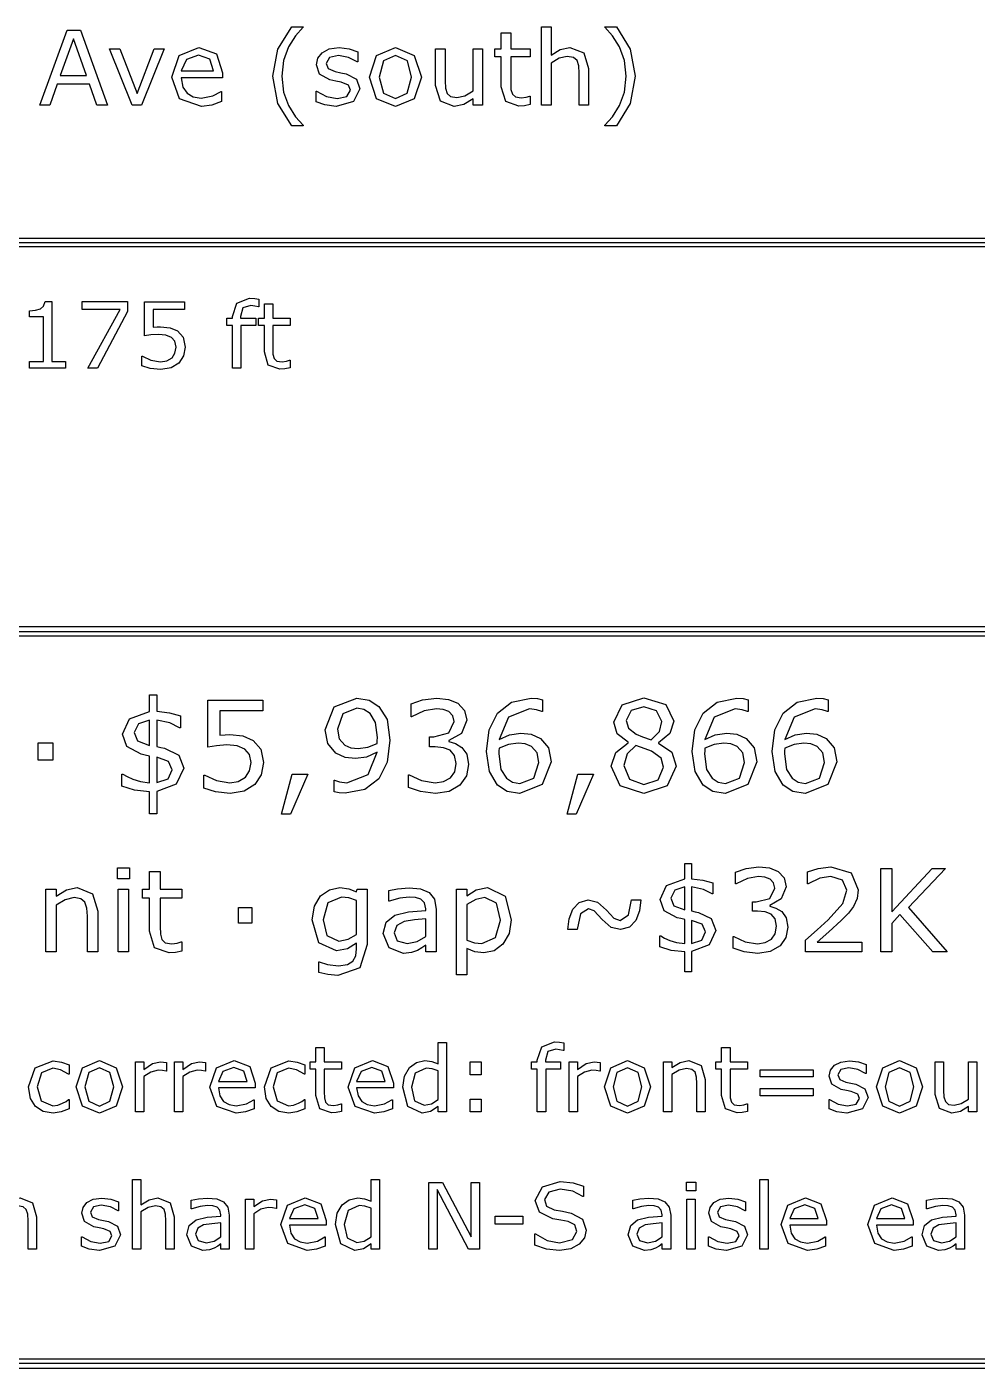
# Model space of a CAD drawing. Extents: x -1 to 182, y 89 to 480.
# Drawn here: x 121.4 to 143.39, y 157.59 to 188.61 of the extents above; entities that cross this region are included whole.
import ezdxf

# ---------------------------------------------------------------- set-up
doc = ezdxf.new("R2010")
doc.units = 0
doc.header["$MEASUREMENT"] = 0
doc.layers.add('Layer 1', color=7, linetype='Continuous')

msp = doc.modelspace()

# ---------------------------------------------------------------- linework, layer by layer
at = {"layer": 'Layer 1', "color": 7}
for points in [[(127.794494, 186.317616), (127.528231, 186.317616), (127.208482, 186.83268), (127.094537, 187.461726), (127.208482, 188.090746), (127.528231, 188.605836), (127.794494, 188.605836), (127.794494, 188.594194), (127.614273, 188.397715), (127.456142, 188.139588), (127.342197, 187.824496), (127.299176, 187.461726), (127.341033, 187.097792), (127.456142, 186.783864), (127.615435, 186.525737), (127.794494, 186.329232), (127.794494, 186.317616)], [(134.39757, 186.796644), (134.17898, 186.796644), (134.17898, 187.536127), (134.168529, 187.703555), (134.130159, 187.826824), (134.046442, 187.898897), (133.904591, 187.923238), (133.717393, 187.879053), (133.530196, 187.766261), (133.530196, 186.796538), (133.311605, 186.796538), (133.311605, 188.60573), (133.530196, 188.60573), (133.530196, 187.951125), (133.741812, 188.083655), (133.966215, 188.131333), (134.287125, 188.004598), (134.397583, 187.639499), (134.39757, 186.796644)], [(135.474248, 187.461726), (135.3603, 186.83268), (135.040554, 186.317616), (134.774291, 186.317616), (134.774291, 186.329258), (134.953351, 186.525764), (135.112643, 186.783891), (135.226588, 187.097819), (135.269609, 187.461753), (135.226588, 187.824522), (135.112643, 188.139614), (134.953351, 188.397741), (134.774291, 188.594221), (134.774291, 188.605862), (135.040554, 188.605862), (135.3603, 188.090772), (135.474248, 187.461753), (135.474248, 187.461726)], [(123.268032, 186.796644), (123.022697, 186.796644), (122.852941, 187.279164), (122.10415, 187.279164), (121.934393, 186.796644), (121.700687, 186.796644), (122.330881, 188.527943), (122.637837, 188.527943), (123.268032, 186.796644)], [(122.782014, 187.476834), (122.478545, 188.32678), (122.173912, 187.476834), (122.782014, 187.476834)], [(133.047654, 186.808285), (132.912778, 186.781563), (132.783717, 186.770979), (132.48141, 186.87795), (132.377929, 187.220956), (132.377929, 187.911623), (132.230262, 187.911623), (132.230262, 188.095323), (132.377929, 188.095323), (132.377929, 188.468544), (132.596519, 188.468544), (132.596519, 188.095323), (133.047654, 188.095323), (133.047654, 187.911623), (132.596519, 187.911623), (132.596519, 187.319777), (132.601176, 187.159334), (132.633733, 187.052363), (132.703495, 186.983757), (132.840695, 186.962855), (132.952317, 186.977936), (133.036031, 187.004685), (133.047646, 187.004685), (133.047654, 186.808285)], [(124.578413, 188.095402), (124.052867, 186.796644), (123.833112, 186.796644), (123.311053, 188.095402), (123.548246, 188.095402), (123.950547, 187.061756), (124.349359, 188.095402), (124.578413, 188.095402)], [(125.930655, 187.423362), (124.97374, 187.423362), (125.009784, 187.21405), (125.108614, 187.068715), (125.251629, 186.985), (125.435337, 186.957087), (125.7016, 187.009421), (125.893449, 187.114064), (125.905064, 187.114064), (125.905064, 186.875701), (125.679499, 186.797808), (125.437652, 186.766402), (124.933034, 186.940815), (124.751649, 187.438469), (124.924893, 187.944246), (125.383005, 188.131439), (125.787632, 187.977954), (125.930644, 187.541948), (125.930655, 187.423362)], [(129.108365, 187.171029), (128.960699, 186.879194), (128.559562, 186.765238), (128.294463, 186.798972), (128.093311, 186.874537), (128.093311, 187.119885), (128.104926, 187.119885), (128.335143, 186.995478), (128.578152, 186.950128), (128.803719, 186.996642), (128.88511, 187.143142), (128.840928, 187.2594), (128.671168, 187.326842), (128.549085, 187.351183), (128.413047, 187.381399), (128.170038, 187.513955), (128.099114, 187.730225), (128.131668, 187.881381), (128.232826, 188.008116), (128.397931, 188.094159), (128.623499, 188.126703), (128.858366, 188.097651), (129.057192, 188.029045), (129.057192, 187.795339), (129.045577, 187.795339), (128.842102, 187.898817), (128.607235, 187.941838), (128.404921, 187.895325), (128.322369, 187.759303), (128.372364, 187.638362), (128.530495, 187.57211), (128.665369, 187.544197), (128.790943, 187.518532), (129.025813, 187.398782), (129.108365, 187.17087), (129.108365, 187.171029)], [(130.528044, 187.445428), (130.365264, 186.944308), (129.929245, 186.760608), (129.4909, 186.944308), (129.329282, 187.445428), (129.4909, 187.946574), (129.929245, 188.131439), (130.365264, 187.946574), (130.528044, 187.445428), (130.528044, 187.445428)], [(131.943073, 186.796644), (131.72448, 186.796644), (131.72448, 186.940815), (131.512867, 186.807121), (131.289625, 186.760608), (130.97104, 186.885015), (130.857092, 187.252441), (130.857092, 188.095402), (131.075686, 188.095402), (131.075686, 187.355919), (131.084972, 187.186163), (131.124506, 187.066386), (131.205895, 186.991985), (131.351236, 186.968702), (131.536108, 187.012888), (131.724467, 187.125679), (131.724467, 188.095376), (131.94306, 188.095376), (131.943073, 186.796644)], [(125.71788, 187.59079), (125.630676, 187.85704), (125.371387, 187.951231), (125.091173, 187.847753), (124.97374, 187.59079), (125.71788, 187.59079)], [(130.302476, 187.445428), (130.203646, 187.819839), (129.929245, 187.943082), (129.652517, 187.819839), (129.554849, 187.445428), (129.653679, 187.074535), (129.929245, 186.948964), (130.202482, 187.073371), (130.302476, 187.445428), (130.302476, 187.445428)], [(94.720714, 183.71404), (94.720714, 183.529044), (153.987306, 183.529044), (153.987306, 183.71404), (94.720714, 183.71404)], [(94.720714, 183.621542), (153.987306, 183.621542)], [(122.294708, 180.711129), (121.461684, 180.711129), (121.461684, 180.868212), (121.782078, 180.868212), (121.782078, 181.899689), (121.461684, 181.899689), (121.461684, 182.040235), (121.601209, 182.050554), (121.713863, 182.082595), (121.788277, 182.147709), (121.820318, 182.255182), (121.980515, 182.255182), (121.980515, 180.868185), (122.294708, 180.868185), (122.294708, 180.711129)], [(123.732343, 182.019571), (123.035746, 180.711129), (122.814571, 180.711129), (123.55561, 182.069181), (122.679178, 182.069181), (122.679178, 182.25005), (123.732343, 182.25005), (123.732343, 182.019571)], [(125.06146, 181.199999), (125.022185, 180.994312), (124.914698, 180.828948), (124.736933, 180.71732), (124.499221, 180.679088), (124.256342, 180.70597), (124.058939, 180.768993), (124.058939, 180.987089), (124.073412, 180.987089), (124.271849, 180.895094), (124.495091, 180.857893), (124.636685, 180.878531), (124.759674, 180.950868), (124.827889, 181.057336), (124.851648, 181.201004), (124.823743, 181.33536), (124.748294, 181.423201), (124.617037, 181.47797), (124.445471, 181.494374), (124.269772, 181.481939), (124.12508, 181.457068), (124.12508, 182.249785), (125.05112, 182.249785), (125.05112, 182.068916), (124.324549, 182.068916), (124.324549, 181.659633), (124.415499, 181.665983), (124.496115, 181.668628), (124.715221, 181.646933), (124.887822, 181.572505), (125.015978, 181.425741), (125.061455, 181.200449), (125.06146, 181.199999)], [(126.767814, 182.131199), (126.757469, 182.131199), (126.673755, 182.14972), (126.582804, 182.160038), (126.400903, 182.104211), (126.345092, 181.904742), (126.345092, 181.865478), (126.695458, 181.865478), (126.695458, 181.702178), (126.351294, 181.702178), (126.351294, 180.711129), (126.15699, 180.711129), (126.15699, 181.702283), (126.025733, 181.702283), (126.025733, 181.865584), (126.15699, 181.865584), (126.15699, 181.903816), (126.259309, 182.21904), (126.554899, 182.329636), (126.671688, 182.323286), (126.767806, 182.308734), (126.767814, 182.131199)], [(127.49025, 180.721474), (127.370359, 180.697662), (127.255639, 180.688401), (126.98692, 180.783466), (126.894938, 181.088371), (126.894938, 181.702283), (126.763679, 181.702283), (126.763679, 181.865584), (126.894938, 181.865584), (126.894938, 182.197345), (127.08924, 182.197345), (127.08924, 181.865584), (127.49025, 181.865584), (127.49025, 181.702283), (127.08924, 181.702283), (127.08924, 181.176213), (127.093367, 181.033576), (127.122305, 180.938512), (127.184318, 180.877525), (127.306272, 180.859004), (127.405491, 180.872498), (127.479905, 180.896311), (127.49025, 180.896311), (127.49025, 180.721474)], [(95.779046, 174.731659), (95.325814, 174.640181), (94.955743, 174.390694), (94.706256, 174.020622), (94.614778, 173.567388), (94.614778, 158.75074), (94.706256, 158.297506), (94.955743, 157.927434), (95.325814, 157.677947), (95.779046, 157.586469), (152.928974, 157.586469), (153.382206, 157.677947), (153.752277, 157.927434), (154.001764, 158.297506), (154.093242, 158.75074), (154.093242, 173.567388), (154.001764, 174.020622), (153.752277, 174.390694), (153.382206, 174.640181), (152.928974, 174.731659), (95.779046, 174.731659)], [(95.779046, 174.62572), (152.928974, 174.62572), (153.34169, 174.542806), (153.678008, 174.316422), (153.904392, 173.980104), (153.987306, 173.567388), (153.987306, 158.75074), (153.904392, 158.338024), (153.678008, 158.001706), (153.34169, 157.775322), (152.928974, 157.692408), (95.779046, 157.692408), (95.36633, 157.775322), (95.030012, 158.001706), (94.803628, 158.338024), (94.720714, 158.75074), (94.720714, 173.567388), (94.803628, 173.980104), (95.030012, 174.316422), (95.36633, 174.542806), (95.779046, 174.62572), (95.779046, 174.62572)], [(95.779046, 174.519781), (152.928974, 174.519781), (153.301175, 174.445432), (153.60374, 174.242151), (153.807021, 173.939586), (153.88137, 173.567388), (153.88137, 158.75074), (153.807021, 158.378542), (153.60374, 158.075977), (153.301175, 157.872696), (152.928974, 157.798347), (95.779046, 157.798347), (95.406845, 157.872696), (95.10428, 158.075977), (94.900999, 158.378542), (94.82665, 158.75074), (94.82665, 173.567388), (94.900999, 173.939586), (95.10428, 174.242151), (95.406845, 174.445432), (95.779046, 174.519781), (95.779046, 174.519781)], [(125.029734, 171.461651), (124.857779, 171.095019), (124.407292, 170.923066), (124.407292, 170.408611), (124.239602, 170.408611), (124.239602, 170.915949), (123.887169, 170.951482), (123.601528, 171.04242), (123.601528, 171.323804), (123.624256, 171.323804), (123.720892, 171.265542), (123.855895, 171.204424), (124.027848, 171.15328), (124.239594, 171.126266), (124.239594, 171.741607), (124.134433, 171.763038), (124.044903, 171.785792), (123.712364, 171.960602), (123.611466, 172.250505), (123.776314, 172.605761), (124.239594, 172.774883), (124.239594, 173.161412), (124.407284, 173.161412), (124.407284, 172.777714), (124.70145, 172.743609), (124.954407, 172.67114), (124.954407, 172.392613), (124.93451, 172.392613), (124.711398, 172.507707), (124.407284, 172.571656), (124.407284, 171.959173), (124.499655, 171.939329), (124.58634, 171.920809), (124.913196, 171.764493), (125.029726, 171.461784), (125.029734, 171.461651)], [(126.875743, 171.59381), (126.821739, 171.311024), (126.673945, 171.083642), (126.429515, 170.930157), (126.102663, 170.877584), (125.768704, 170.91452), (125.497273, 171.001224), (125.497273, 171.301076), (125.51717, 171.301076), (125.790021, 171.174605), (126.09698, 171.123435), (126.29167, 171.151851), (126.460781, 171.251334), (126.554573, 171.397702), (126.587257, 171.595239), (126.548887, 171.779971), (126.445147, 171.90078), (126.26467, 171.976106), (126.028765, 171.998861), (125.787179, 171.981927), (125.588224, 171.947823), (125.588224, 173.037825), (126.861529, 173.037825), (126.861529, 172.789117), (125.862498, 172.789117), (125.862498, 172.226376), (125.987553, 172.234842), (126.0984, 172.237753), (126.399673, 172.207908), (126.636996, 172.105593), (126.813214, 171.903796), (126.875743, 171.593996), (126.875743, 171.59381)], [(129.798946, 172.106837), (129.734996, 171.603759), (129.544568, 171.218658), (129.220557, 170.968521), (128.762963, 170.880415), (128.623694, 170.888882), (128.507164, 170.912959), (128.507164, 171.184395), (128.521372, 171.184395), (128.637902, 171.143173), (128.805593, 171.124652), (129.297294, 171.312241), (129.504774, 171.832359), (129.256082, 171.718667), (129.001704, 171.684562), (128.764381, 171.710227), (128.552638, 171.809684), (128.36363, 172.029976), (128.301102, 172.349698), (128.514268, 172.876932), (129.034391, 173.080158), (129.318611, 173.031846), (129.547407, 172.889738), (129.733572, 172.585626), (129.798943, 172.106705), (129.798946, 172.106837)], [(129.511881, 172.167929), (129.466407, 172.521809), (129.341349, 172.729268), (129.197818, 172.820232), (129.031552, 172.848648), (128.707541, 172.720749), (128.589587, 172.361207), (128.627957, 172.140942), (128.757277, 171.991717), (128.897966, 171.932027), (129.068498, 171.917739), (129.293034, 171.947584), (129.506198, 172.034288), (129.509029, 172.092549), (129.51186, 172.16785), (129.511881, 172.167929)], [(131.465895, 171.940573), (131.578163, 171.787088), (131.622216, 171.548355), (131.569636, 171.282608), (131.421839, 171.072264), (131.170306, 170.924468), (130.854822, 170.877584), (130.508073, 170.920209), (130.228118, 171.011172), (130.228118, 171.308167), (130.249443, 171.308167), (130.533663, 171.176007), (130.849147, 171.123435), (131.039575, 171.15328), (131.203003, 171.241386), (131.299637, 171.379234), (131.332323, 171.569654), (131.295374, 171.757243), (131.195896, 171.875195), (131.040996, 171.934884), (130.844885, 171.951818), (130.716985, 171.951818), (130.716985, 172.18772), (130.816463, 172.18772), (131.160368, 172.277255), (131.289688, 172.541573), (131.257004, 172.675161), (131.166054, 172.770385), (131.035313, 172.821555), (130.877571, 172.835842), (130.590506, 172.787503), (130.303445, 172.651084), (130.289236, 172.651084), (130.289236, 172.948105), (130.557825, 173.039042), (130.884678, 173.081693), (131.157529, 173.05325), (131.370696, 172.962313), (131.525593, 172.797451), (131.578176, 172.571498), (131.453118, 172.263126), (131.160371, 172.098291), (131.160371, 172.078447), (131.316692, 172.030134), (131.465908, 171.940599), (131.465895, 171.940573)], [(133.533595, 171.608019), (133.320432, 171.080811), (132.800309, 170.877584), (132.516089, 170.925897), (132.290132, 171.069433), (132.101127, 171.382065), (132.035757, 171.851038), (132.095441, 172.34983), (132.288711, 172.736386), (132.611301, 172.986496), (133.071737, 173.077433), (133.212426, 173.070289), (133.327536, 173.044625), (133.327536, 172.773189), (133.313327, 172.773189), (133.192535, 172.812982), (133.029107, 172.832826), (132.541671, 172.640977), (132.329925, 172.12512), (132.564407, 172.234551), (132.832996, 172.272916), (133.070319, 172.247251), (133.282064, 172.147794), (133.469648, 171.928931), (133.533598, 171.607754), (133.533595, 171.608019)], [(136.426956, 171.511366), (136.212369, 171.055199), (135.675194, 170.873298), (135.12665, 171.050939), (134.923431, 171.505678), (135.025751, 171.823998), (135.314234, 172.05138), (135.314234, 172.059847), (135.061279, 172.258813), (134.980274, 172.52882), (135.176386, 172.926727), (135.675194, 173.0859), (136.181106, 172.933844), (136.37011, 172.547288), (136.280581, 172.264502), (136.017678, 172.048496), (136.017678, 172.04003), (136.321795, 171.829686), (136.426956, 171.511366), (136.426956, 171.511366)], [(136.090155, 172.54451), (135.972204, 172.786101), (135.673773, 172.877038), (135.379604, 172.791789), (135.265916, 172.561549), (135.322761, 172.383935), (135.497555, 172.251749), (135.648193, 172.184968), (135.841463, 172.116759), (136.036154, 172.311439), (136.090155, 172.54451), (136.090155, 172.54451)], [(138.292859, 171.607992), (138.079695, 171.080784), (137.559572, 170.877558), (137.275352, 170.925871), (137.049398, 171.069407), (136.860391, 171.382038), (136.79502, 171.851012), (136.854707, 172.349803), (137.047975, 172.736359), (137.370565, 172.98647), (137.831003, 173.077407), (137.971692, 173.070263), (138.086799, 173.044598), (138.086799, 172.773163), (138.072591, 172.773163), (137.951798, 172.812956), (137.788371, 172.8328), (137.300935, 172.640951), (137.089191, 172.125093), (137.323673, 172.234525), (137.592259, 172.272889), (137.829585, 172.247225), (138.041328, 172.147768), (138.228912, 171.928905), (138.292862, 171.607728), (138.292859, 171.607992)], [(140.143133, 171.607992), (139.929966, 171.080784), (139.409844, 170.877558), (139.125623, 170.925871), (138.899669, 171.069407), (138.710662, 171.382038), (138.645291, 171.851012), (138.704979, 172.349803), (138.898249, 172.736359), (139.220839, 172.98647), (139.681274, 173.077407), (139.821963, 173.070263), (139.937073, 173.044598), (139.937073, 172.773163), (139.922865, 172.773163), (139.802069, 172.812956), (139.638644, 172.8328), (139.151206, 172.640951), (138.939463, 172.125093), (139.173944, 172.234525), (139.442533, 172.272889), (139.679856, 172.247225), (139.891599, 172.147768), (140.079186, 171.928905), (140.143135, 171.607728), (140.143133, 171.607992)], [(124.239602, 171.983197), (124.239602, 172.570122), (123.983803, 172.486275), (123.880062, 172.287309), (123.956802, 172.092629), (124.239602, 171.983197), (124.239602, 171.983197)], [(121.998525, 171.647812), (121.658883, 171.647812), (121.658883, 172.049978), (121.998525, 172.049978), (121.998525, 171.647812)], [(133.245113, 171.596642), (133.205322, 171.815478), (133.077423, 171.966132), (132.932471, 172.025795), (132.766202, 172.040083), (132.541669, 172.01164), (132.328502, 171.923534), (132.324242, 171.862442), (132.322919, 171.789946), (132.368393, 171.43469), (132.496293, 171.230035), (132.636982, 171.137669), (132.803251, 171.109253), (133.127262, 171.234295), (133.245213, 171.596694), (133.245113, 171.596642)], [(136.134208, 171.484379), (136.075944, 171.693267), (135.851409, 171.85244), (135.705036, 171.910702), (135.493293, 171.986002), (135.287233, 171.79701), (135.210493, 171.527003), (135.342655, 171.210086), (135.678035, 171.085044), (136.009153, 171.191618), (136.134208, 171.484379), (136.134208, 171.484379)], [(138.004376, 171.596615), (137.964585, 171.815452), (137.836686, 171.966105), (137.691734, 172.025769), (137.525465, 172.040056), (137.300932, 172.011614), (137.087768, 171.923507), (137.083508, 171.862415), (137.082185, 171.789919), (137.127662, 171.434664), (137.255559, 171.230009), (137.396248, 171.137643), (137.562517, 171.109227), (137.886528, 171.234269), (138.004479, 171.596668), (138.004376, 171.596615)], [(139.85465, 171.596615), (139.814857, 171.815452), (139.68696, 171.966105), (139.542006, 172.025769), (139.375739, 172.040056), (139.151203, 172.011614), (138.938039, 171.923507), (138.933779, 171.862415), (138.932457, 171.789919), (138.97793, 171.434664), (139.10583, 171.230009), (139.246519, 171.137643), (139.412786, 171.109227), (139.736797, 171.234269), (139.854751, 171.596668), (139.85465, 171.596615)], [(124.761145, 171.424715), (124.677299, 171.619396), (124.407292, 171.71745), (124.407292, 171.129123), (124.668774, 171.215801), (124.761145, 171.424715), (124.761145, 171.424715)], [(127.898933, 171.326661), (127.498182, 170.395832), (127.290704, 170.395832), (127.537975, 171.326661), (127.898933, 171.326661)], [(134.50847, 171.326635), (134.107719, 170.395805), (133.900239, 170.395805), (134.14751, 171.326635), (134.50847, 171.326635)], [(123.771359, 168.902075), (123.497475, 168.902075), (123.497475, 169.153985), (123.771359, 169.153985), (123.771359, 168.902075)], [(124.985752, 167.230387), (124.83589, 167.200674), (124.692488, 167.189033), (124.356592, 167.307883), (124.241612, 167.688989), (124.241612, 168.456385), (124.077539, 168.456385), (124.077539, 168.660511), (124.241612, 168.660511), (124.241612, 169.075218), (124.484489, 169.075218), (124.484489, 168.660511), (124.985752, 168.660511), (124.985752, 168.456385), (124.484489, 168.456385), (124.484489, 167.798817), (124.489648, 167.620515), (124.52582, 167.501664), (124.603334, 167.425438), (124.755779, 167.402154), (124.879803, 167.418823), (124.972822, 167.448536), (124.985734, 167.448536), (124.985752, 167.230387)], [(137.342863, 167.708515), (137.186542, 167.375193), (136.777005, 167.218878), (136.777005, 166.751201), (136.62456, 166.751201), (136.62456, 167.212422), (136.304168, 167.244701), (136.044493, 167.327383), (136.044493, 167.583182), (136.065157, 167.583182), (136.153007, 167.530212), (136.275736, 167.474677), (136.432057, 167.428163), (136.624552, 167.403557), (136.624552, 167.962964), (136.52895, 167.982279), (136.447562, 168.002916), (136.145255, 168.161825), (136.053529, 168.425376), (136.203391, 168.748353), (136.624552, 168.902102), (136.624552, 169.253494), (136.776997, 169.253494), (136.776997, 168.904695), (137.044424, 168.873686), (137.274384, 168.807778), (137.274384, 168.554572), (137.256286, 168.554572), (137.053457, 168.659215), (136.776986, 168.717343), (136.776986, 168.160555), (136.860962, 168.142563), (136.939768, 168.125895), (137.236908, 167.983787), (137.342845, 167.708621), (137.342863, 167.708515)], [(138.867316, 168.143886), (138.969376, 168.004345), (139.009424, 167.787308), (138.961624, 167.545717), (138.827266, 167.354529), (138.598598, 167.220174), (138.311795, 167.177523), (137.996568, 167.216285), (137.742063, 167.298967), (137.742063, 167.568974), (137.761431, 167.568974), (138.019812, 167.448827), (138.306615, 167.401043), (138.479731, 167.428163), (138.628303, 167.508252), (138.716152, 167.633585), (138.745865, 167.806702), (138.712276, 167.977225), (138.621841, 168.084461), (138.481022, 168.1387), (138.302741, 168.154311), (138.186467, 168.154311), (138.186467, 168.368782), (138.276902, 168.368782), (138.589544, 168.450168), (138.707109, 168.690462), (138.677393, 168.811905), (138.594711, 168.898451), (138.475855, 168.944964), (138.332454, 168.957929), (138.071488, 168.914008), (137.810521, 168.789998), (137.79761, 168.789998), (137.79761, 169.060005), (138.04178, 169.142687), (138.33892, 169.181449), (138.586967, 169.155519), (138.780753, 169.072837), (138.921569, 168.922977), (138.969371, 168.717555), (138.855683, 168.437229), (138.589549, 168.28737), (138.589549, 168.269378), (138.731659, 168.225457), (138.867311, 168.144071), (138.867316, 168.143886)], [(140.718622, 167.217581), (139.416376, 167.217581), (139.416376, 167.487588), (139.687677, 167.72013), (139.942185, 167.951376), (140.281957, 168.332508), (140.37368, 168.638683), (140.274205, 168.872521), (139.999028, 168.95777), (139.744523, 168.916442), (139.477095, 168.789839), (139.464184, 168.789839), (139.464184, 169.061143), (139.708357, 169.143825), (140.005494, 169.18129), (140.46929, 169.037886), (140.637239, 168.651595), (140.608817, 168.446199), (140.527426, 168.2666), (140.40857, 168.108988), (140.244497, 167.937168), (139.958986, 167.673616), (139.683809, 167.438508), (140.71863, 167.438508), (140.718622, 167.217581)], [(142.695242, 167.217581), (142.363222, 167.217581), (141.602287, 168.074116), (141.411083, 167.86999), (141.411083, 167.217396), (141.155287, 167.217396), (141.155287, 169.141047), (141.411083, 169.141047), (141.411083, 168.137245), (142.345135, 169.141047), (142.655192, 169.141047), (141.796073, 168.236702), (142.695242, 167.217581)], [(123.042723, 167.217422), (122.799844, 167.217422), (122.799844, 168.039085), (122.788203, 168.225113), (122.74557, 168.362061), (122.652553, 168.442151), (122.494939, 168.46927), (122.286942, 168.42019), (122.078945, 168.294884), (122.078945, 167.217396), (121.836066, 167.217396), (121.836066, 168.660458), (122.078945, 168.660458), (122.078945, 168.500253), (122.314072, 168.647546), (122.56341, 168.700516), (122.919978, 168.559678), (123.04271, 168.15402), (123.042723, 167.217422)], [(123.755854, 167.217422), (123.512975, 167.217422), (123.512975, 168.660485), (123.755854, 168.660485), (123.755854, 167.217422)], [(129.272306, 167.381543), (129.105648, 166.842826), (128.592762, 166.671006), (128.36797, 166.687674), (128.153512, 166.732892), (128.153512, 166.980938), (128.166423, 166.980938), (128.355042, 166.924106), (128.613423, 166.889234), (128.818838, 166.918946), (128.945446, 167.001629), (129.010041, 167.123072), (129.029409, 167.281954), (129.029409, 167.413743), (128.818827, 167.281954), (128.564322, 167.23933), (128.153493, 167.425358), (128.00234, 167.95246), (128.054015, 168.272871), (128.197419, 168.506683), (128.40154, 168.648816), (128.640543, 168.70049), (128.849833, 168.67456), (129.029409, 168.598334), (129.044913, 168.660352), (129.27229, 168.660352), (129.272306, 167.381543)], [(129.029427, 167.614085), (129.029427, 168.400876), (128.848558, 168.462868), (128.683194, 168.482182), (128.36797, 168.347827), (128.25299, 167.957673), (128.338254, 167.589453), (128.621183, 167.464146), (128.833056, 167.504204), (129.029427, 167.614006), (129.029427, 167.614085)], [(130.871689, 167.217475), (130.630101, 167.217475), (130.630101, 167.371225), (130.542252, 167.309206), (130.436315, 167.247188), (130.29679, 167.198108), (130.112048, 167.17747), (129.781319, 167.306666), (129.64567, 167.635966), (129.715433, 167.900814), (129.916971, 168.061019), (130.233489, 168.139812), (130.630104, 168.170821), (130.630104, 168.208286), (130.600391, 168.345234), (130.517709, 168.430509), (130.393686, 168.47054), (130.242532, 168.480859), (130.029368, 168.45493), (129.786489, 168.382593), (129.773577, 168.382593), (129.773577, 168.629343), (129.978992, 168.671968), (130.243831, 168.695251), (130.508674, 168.669322), (130.705044, 168.584047), (130.829068, 168.430324), (130.8717, 168.196485), (130.871689, 167.217475)], [(132.609307, 167.956456), (132.558922, 167.634749), (132.416812, 167.389296), (132.215274, 167.240732), (131.971103, 167.189059), (131.766983, 167.213665), (131.58224, 167.289865), (131.58224, 166.685267), (131.339361, 166.685267), (131.339361, 168.66059), (131.58224, 168.66059), (131.58224, 168.509434), (131.79928, 168.645086), (132.057662, 168.700648), (132.46332, 168.502978), (132.609307, 167.956509), (132.609307, 167.956456)], [(132.358678, 167.950106), (132.269534, 168.34026), (131.995651, 168.469429), (131.78507, 168.424212), (131.58224, 168.305361), (131.58224, 167.487588), (131.75923, 167.424273), (131.928471, 167.407605), (132.244989, 167.544553), (132.358678, 167.950212), (132.358678, 167.950106)], [(136.62456, 168.182648), (136.62456, 168.716206), (136.392018, 168.639979), (136.297707, 168.45911), (136.36747, 168.282104), (136.62456, 168.182648), (136.62456, 168.182648)], [(126.605804, 167.877636), (126.297039, 167.877636), (126.297039, 168.243264), (126.605804, 168.243264), (126.605804, 167.877636)], [(135.602661, 168.41519), (135.572946, 168.163254), (135.488972, 167.942353), (135.345571, 167.786011), (135.132404, 167.729179), (134.916655, 167.779556), (134.713826, 167.963017), (134.522625, 168.165847), (134.398602, 168.207175), (134.212566, 168.093483), (134.136345, 167.727882), (133.920596, 167.727882), (133.949017, 167.978522), (134.032991, 168.200719), (134.177686, 168.354468), (134.39085, 168.413893), (134.605307, 168.363517), (134.810719, 168.180055), (134.97996, 167.994026), (135.124655, 167.935871), (135.319732, 168.066363), (135.386912, 168.41519), (135.602661, 168.41519)], [(130.630101, 167.572757), (130.630101, 167.974527), (130.367844, 167.955212), (130.130132, 167.917747), (129.960894, 167.82472), (129.896299, 167.6529), (129.971229, 167.465575), (130.199897, 167.403557), (130.433733, 167.452663), (130.630101, 167.57281), (130.630101, 167.572757)], [(137.098693, 167.674913), (137.022469, 167.851919), (136.777005, 167.941057), (136.777005, 167.406202), (137.014717, 167.484995), (137.098693, 167.674913), (137.098693, 167.674913)], [(131.11224, 163.513208), (130.917936, 163.513208), (130.917936, 163.634122), (130.743271, 163.521463), (130.545866, 163.481167), (130.217206, 163.64034), (130.096281, 164.081638), (130.137622, 164.343125), (130.251311, 164.538467), (130.414609, 164.658349), (130.608911, 164.699704), (130.770142, 164.680124), (130.917936, 164.621202), (130.917936, 165.121422), (131.11224, 165.121422), (131.11224, 163.513208)], [(133.821115, 164.933277), (133.81077, 164.933277), (133.727053, 164.951798), (133.636103, 164.962117), (133.454202, 164.90629), (133.398391, 164.706821), (133.398391, 164.667557), (133.748757, 164.667557), (133.748757, 164.504256), (133.404593, 164.504256), (133.404593, 163.513234), (133.210291, 163.513234), (133.210291, 164.504388), (133.079031, 164.504388), (133.079031, 164.667689), (133.210291, 164.667689), (133.210291, 164.705921), (133.312608, 165.021145), (133.608197, 165.131741), (133.724987, 165.125391), (133.821105, 165.110839), (133.821115, 164.933277)], [(128.68035, 163.523553), (128.560462, 163.49974), (128.445738, 163.49048), (128.177023, 163.585545), (128.085038, 163.89045), (128.085038, 164.504362), (127.953781, 164.504362), (127.953781, 164.667663), (128.085038, 164.667663), (128.085038, 164.999423), (128.279342, 164.999423), (128.279342, 164.667663), (128.68035, 164.667663), (128.68035, 164.504362), (128.279342, 164.504362), (128.279342, 163.978292), (128.28347, 163.835655), (128.31241, 163.74059), (128.37442, 163.679604), (128.496377, 163.661083), (128.595596, 163.674577), (128.67001, 163.698389), (128.680355, 163.698389), (128.68035, 163.523553)], [(138.07098, 163.523526), (137.951089, 163.499714), (137.836369, 163.490453), (137.567653, 163.585518), (137.475668, 163.890424), (137.475668, 164.504335), (137.344411, 164.504335), (137.344411, 164.667636), (137.475668, 164.667636), (137.475668, 164.999397), (137.66997, 164.999397), (137.66997, 164.667636), (138.07098, 164.667636), (138.07098, 164.504335), (137.66997, 164.504335), (137.66997, 163.978265), (137.674097, 163.835628), (137.703035, 163.740564), (137.765048, 163.679577), (137.887004, 163.661057), (137.986223, 163.67455), (138.060637, 163.698363), (138.070982, 163.698363), (138.07098, 163.523526)], [(122.376866, 163.585545), (122.191864, 163.513208), (122.006865, 163.487278), (121.777421, 163.523473), (121.598621, 163.635074), (121.481832, 163.823193), (121.440491, 164.088808), (121.595521, 164.533228), (122.006865, 164.694438), (122.201167, 164.666551), (122.376866, 164.598342), (122.376866, 164.382336), (122.366521, 164.382336), (122.182554, 164.488778), (121.998586, 164.525978), (121.737102, 164.414351), (121.642018, 164.088808), (121.735035, 163.767366), (121.998586, 163.655765), (122.118474, 163.671375), (122.228027, 163.711671), (122.307609, 163.757153), (122.366521, 163.799513), (122.376866, 163.799513), (122.376866, 163.585545)], [(123.609865, 164.089919), (123.46517, 163.644467), (123.077598, 163.481167), (122.687957, 163.644467), (122.544299, 164.089919), (122.687957, 164.535371), (123.077598, 164.699704), (123.46517, 164.535371), (123.609865, 164.089919), (123.609865, 164.089919)], [(123.409361, 164.089919), (123.321512, 164.422712), (123.077598, 164.532275), (122.831618, 164.422712), (122.744803, 164.089919), (122.832652, 163.760222), (123.077598, 163.648595), (123.320477, 163.75919), (123.409361, 164.089919), (123.409361, 164.089919)], [(124.630989, 164.455784), (124.620644, 164.455784), (124.535895, 164.470337), (124.439777, 164.475628), (124.266145, 164.435332), (124.104913, 164.333018), (124.104913, 163.513234), (123.910611, 163.513234), (123.910611, 164.667689), (124.104913, 164.667689), (124.104913, 164.497139), (124.308518, 164.628398), (124.489387, 164.667689), (124.562766, 164.664514), (124.630978, 164.655254), (124.630989, 164.455784)], [(125.534294, 164.455784), (125.523948, 164.455784), (125.4392, 164.470337), (125.343082, 164.475628), (125.16945, 164.435332), (125.008221, 164.333018), (125.008221, 163.513234), (124.813916, 163.513234), (124.813916, 164.667689), (125.008221, 164.667689), (125.008221, 164.497139), (125.211825, 164.628398), (125.392691, 164.667689), (125.466071, 164.664514), (125.534286, 164.655254), (125.534294, 164.455784)], [(126.683576, 164.070287), (125.832981, 164.070287), (125.865022, 163.884232), (125.952872, 163.755063), (126.079996, 163.680636), (126.243291, 163.655765), (126.479971, 163.702252), (126.650503, 163.795279), (126.660848, 163.795279), (126.660848, 163.583401), (126.460345, 163.51416), (126.245371, 163.486247), (125.796818, 163.641292), (125.635589, 164.083622), (125.789584, 164.533228), (126.196794, 164.699624), (126.556462, 164.563179), (126.683587, 164.175618), (126.683576, 164.070287)], [(126.494439, 164.219115), (126.416924, 164.455784), (126.186448, 164.539499), (125.937367, 164.447503), (125.832981, 164.219115), (126.494439, 164.219115)], [(127.831824, 163.585545), (127.646822, 163.513208), (127.46182, 163.487278), (127.232379, 163.523473), (127.053577, 163.635074), (126.93679, 163.823193), (126.895449, 164.088808), (127.050479, 164.533228), (127.46182, 164.694438), (127.656125, 164.666551), (127.831824, 164.598342), (127.831824, 164.382336), (127.821479, 164.382336), (127.637511, 164.488778), (127.453542, 164.525978), (127.19206, 164.414351), (127.096976, 164.088808), (127.189993, 163.767366), (127.453542, 163.655765), (127.573432, 163.671375), (127.682985, 163.711671), (127.762567, 163.757153), (127.821479, 163.799513), (127.831824, 163.799513), (127.831824, 163.585545)], [(129.881308, 164.070287), (129.030716, 164.070287), (129.062754, 163.884232), (129.150606, 163.755063), (129.277728, 163.680636), (129.441026, 163.655765), (129.677703, 163.702252), (129.848235, 163.795279), (129.85858, 163.795279), (129.85858, 163.583401), (129.658074, 163.51416), (129.4431, 163.486247), (128.99455, 163.641292), (128.833321, 164.083622), (128.987316, 164.533228), (129.394525, 164.699624), (129.754194, 164.563179), (129.881316, 164.175618), (129.881308, 164.070287)], [(129.692173, 164.219115), (129.614658, 164.455784), (129.384183, 164.539499), (129.135102, 164.447503), (129.030716, 164.219115), (129.692173, 164.219115)], [(130.917936, 163.797423), (130.917936, 164.459912), (130.777376, 164.508489), (130.641984, 164.521983), (130.387738, 164.408292), (130.296788, 164.085845), (130.367066, 163.772684), (130.592374, 163.666216), (130.759808, 163.702384), (130.917936, 163.797476), (130.917936, 163.797423)], [(131.908056, 164.373102), (131.661044, 164.373102), (131.661044, 164.667663), (131.908056, 164.667663), (131.908056, 164.373102)], [(134.664473, 164.455784), (134.654128, 164.455784), (134.569377, 164.470337), (134.473259, 164.475628), (134.299627, 164.435332), (134.138398, 164.333018), (134.138398, 163.513234), (133.944093, 163.513234), (133.944093, 164.667689), (134.138398, 164.667689), (134.138398, 164.497139), (134.342002, 164.628398), (134.522869, 164.667689), (134.596251, 164.664514), (134.664463, 164.655254), (134.664473, 164.455784)], [(135.831327, 164.089919), (135.686632, 163.644467), (135.29906, 163.481167), (134.909419, 163.644467), (134.765759, 164.089919), (134.909419, 164.535371), (135.29906, 164.699704), (135.686632, 164.535371), (135.831327, 164.089919), (135.831327, 164.089919)], [(135.630821, 164.089919), (135.542971, 164.422712), (135.29906, 164.532275), (135.05308, 164.422712), (134.966262, 164.089919), (135.054114, 163.760222), (135.29906, 163.648595), (135.541939, 163.75919), (135.630821, 164.089919), (135.630821, 164.089919)], [(137.097396, 163.513208), (136.903094, 163.513208), (136.903094, 164.170538), (136.893781, 164.319365), (136.859674, 164.428903), (136.78526, 164.492985), (136.65917, 164.514681), (136.492774, 164.47539), (136.326375, 164.37514), (136.326375, 163.513234), (136.13207, 163.513234), (136.13207, 164.667689), (136.326391, 164.667689), (136.326391, 164.539525), (136.514493, 164.657344), (136.713963, 164.69973), (136.999217, 164.587071), (137.097401, 164.262533), (137.097396, 163.513208)], [(139.593366, 164.321403), (138.367601, 164.321403), (138.367601, 164.486767), (139.593366, 164.486767), (139.593366, 164.321403)], [(140.862537, 163.845974), (140.73128, 163.58655), (140.374712, 163.485268), (140.139069, 163.515245), (139.960266, 163.582422), (139.960266, 163.800492), (139.970611, 163.800492), (140.175248, 163.689923), (140.391256, 163.6496), (140.59176, 163.690954), (140.664107, 163.821182), (140.624833, 163.924528), (140.473938, 163.984456), (140.365417, 164.006152), (140.244495, 164.033007), (140.028489, 164.150853), (139.965444, 164.343072), (139.994382, 164.477427), (140.084297, 164.590087), (140.231059, 164.666578), (140.431563, 164.695497), (140.640337, 164.669568), (140.817071, 164.608581), (140.817071, 164.400857), (140.806726, 164.400857), (140.625859, 164.492826), (140.417087, 164.531085), (140.237253, 164.48973), (140.163873, 164.368816), (140.208313, 164.261316), (140.348873, 164.20242), (140.468763, 164.177549), (140.580383, 164.154795), (140.789157, 164.048327), (140.862537, 163.845762), (140.862537, 163.845974)], [(142.124473, 164.089893), (141.979781, 163.644441), (141.592206, 163.48114), (141.202568, 163.644441), (141.058907, 164.089893), (141.202568, 164.535345), (141.592206, 164.699677), (141.979781, 164.535345), (142.124473, 164.089893), (142.124473, 164.089893)], [(141.92397, 164.089893), (141.83612, 164.422685), (141.592206, 164.532249), (141.346229, 164.422685), (141.259411, 164.089893), (141.347261, 163.760196), (141.592206, 163.648568), (141.835086, 163.759164), (141.92397, 164.089893), (141.92397, 164.089893)], [(143.382277, 163.513181), (143.187973, 163.513181), (143.187973, 163.641345), (142.999873, 163.522494), (142.801435, 163.48114), (142.518247, 163.591736), (142.416962, 163.918311), (142.416962, 164.667636), (142.611266, 164.667636), (142.611266, 164.010306), (142.619521, 163.859414), (142.65466, 163.752946), (142.727008, 163.6868), (142.856199, 163.666163), (143.020529, 163.705454), (143.187959, 163.805704), (143.187959, 164.667663), (143.382264, 164.667663), (143.382277, 163.513181)], [(131.908056, 163.513208), (131.661044, 163.513208), (131.661044, 163.807768), (131.908056, 163.807768), (131.908056, 163.513208)], [(139.593366, 163.887328), (138.367601, 163.887328), (138.367601, 164.052692), (139.593366, 164.052692), (139.593366, 163.887328)], [(121.625493, 160.338132), (121.431188, 160.338132), (121.431188, 160.995462), (121.421901, 161.14429), (121.387794, 161.253827), (121.31338, 161.317909), (121.18729, 161.339605), (121.020891, 161.300315), (120.854495, 161.200064), (120.854495, 160.338238), (120.660191, 160.338238), (120.660191, 161.9464), (120.854495, 161.9464), (120.854495, 161.364529), (121.042595, 161.482348), (121.242067, 161.524734), (121.527322, 161.412075), (121.625506, 161.087537), (121.625493, 160.338132)], [(124.811858, 160.338132), (124.617553, 160.338132), (124.617553, 160.995462), (124.608266, 161.14429), (124.574159, 161.253827), (124.499745, 161.317909), (124.373655, 161.339605), (124.207256, 161.300315), (124.04086, 161.200064), (124.04086, 160.338238), (123.846556, 160.338238), (123.846556, 161.9464), (124.04086, 161.9464), (124.04086, 161.364529), (124.22896, 161.482348), (124.428432, 161.524734), (124.713684, 161.412075), (124.811871, 161.087537), (124.811858, 160.338132)], [(129.557815, 160.338132), (129.363511, 160.338132), (129.363511, 160.459047), (129.188846, 160.346387), (128.991441, 160.306091), (128.662781, 160.465264), (128.541856, 160.906562), (128.583197, 161.16805), (128.696886, 161.363391), (128.860184, 161.483274), (129.054486, 161.524628), (129.215717, 161.505049), (129.363511, 161.446126), (129.363511, 161.946347), (129.557815, 161.946347), (129.557815, 160.338132)], [(138.550528, 160.338132), (138.356224, 160.338132), (138.356224, 161.946294), (138.550528, 161.946294), (138.550528, 160.338132)], [(131.873948, 160.338132), (131.620734, 160.338132), (130.891065, 161.714784), (130.891065, 160.338238), (130.699861, 160.338238), (130.699861, 161.877159), (131.017155, 161.877159), (131.682747, 160.620389), (131.682747, 161.877159), (131.873948, 161.877159), (131.873948, 160.338132)], [(134.342013, 160.777393), (134.299637, 160.59962), (134.18285, 160.450792), (133.98958, 160.347445), (133.724997, 160.310219), (133.425275, 160.341228), (133.155522, 160.433223), (133.155522, 160.689525), (133.169995, 160.689525), (133.439745, 160.539665), (133.727067, 160.48696), (134.022656, 160.558265), (134.129108, 160.748447), (134.078467, 160.899339), (133.926538, 160.974772), (133.758073, 161.008903), (133.566869, 161.043008), (133.263012, 161.190804), (133.164828, 161.464674), (133.328126, 161.78093), (133.742568, 161.904966), (134.040224, 161.873957), (134.280003, 161.797466), (134.280003, 161.555637), (134.26553, 161.555637), (134.03402, 161.678615), (133.741531, 161.728225), (133.476948, 161.660015), (133.37773, 161.484306), (133.427339, 161.333414), (133.602003, 161.2497), (133.790106, 161.214563), (133.996812, 161.172177), (134.255193, 161.034726), (134.34201, 160.777393), (134.342013, 160.777393)], [(136.879322, 161.685839), (136.660215, 161.685839), (136.660215, 161.887398), (136.879322, 161.887398), (136.879322, 161.685839)], [(123.568524, 160.670925), (123.437267, 160.411501), (123.080699, 160.310219), (122.845053, 160.340196), (122.666254, 160.407374), (122.666254, 160.625443), (122.676599, 160.625443), (122.881235, 160.514874), (123.097243, 160.474551), (123.297747, 160.515905), (123.370095, 160.646133), (123.33082, 160.749479), (123.179926, 160.809407), (123.071404, 160.831103), (122.950482, 160.857958), (122.734476, 160.975804), (122.671429, 161.168023), (122.700369, 161.302378), (122.790285, 161.415038), (122.937046, 161.491529), (123.13755, 161.520448), (123.346324, 161.494519), (123.523055, 161.433532), (123.523055, 161.225808), (123.51271, 161.225808), (123.331844, 161.317777), (123.123072, 161.356036), (122.943238, 161.314682), (122.869855, 161.193767), (122.914297, 161.086267), (123.054857, 161.027371), (123.174748, 161.0025), (123.286367, 160.979746), (123.495142, 160.873278), (123.568521, 160.670713), (123.568524, 160.670925)], [(126.083097, 160.338132), (125.889827, 160.338132), (125.889827, 160.46111), (125.819546, 160.411501), (125.734797, 160.361892), (125.623175, 160.322628), (125.475382, 160.306223), (125.210799, 160.40957), (125.102277, 160.673121), (125.158088, 160.884999), (125.31932, 161.013163), (125.572534, 161.076213), (125.889827, 161.101084), (125.889827, 161.131061), (125.866041, 161.240625), (125.799895, 161.308834), (125.700677, 161.340875), (125.579754, 161.349077), (125.409223, 161.32844), (125.214921, 161.270549), (125.204576, 161.270549), (125.204576, 161.467954), (125.368908, 161.502059), (125.580781, 161.52058), (125.792654, 161.499943), (125.94975, 161.431733), (126.048968, 161.308755), (126.083076, 161.121668), (126.083097, 160.338132)], [(127.1776, 161.280709), (127.167255, 161.280709), (127.082506, 161.295261), (126.986389, 161.300553), (126.812756, 161.260257), (126.651524, 161.157943), (126.651524, 160.338238), (126.457223, 160.338238), (126.457223, 161.492693), (126.651524, 161.492693), (126.651524, 161.322143), (126.855129, 161.453402), (127.035998, 161.492693), (127.109377, 161.489518), (127.17759, 161.480258), (127.1776, 161.280709)], [(128.326882, 160.895212), (127.47629, 160.895212), (127.508329, 160.709157), (127.596181, 160.579987), (127.723303, 160.50556), (127.886601, 160.480689), (128.123278, 160.527177), (128.29381, 160.620204), (128.304155, 160.620204), (128.304155, 160.408326), (128.103649, 160.339085), (127.888675, 160.311171), (127.440125, 160.466217), (127.278896, 160.908547), (127.432891, 161.358153), (127.8401, 161.524549), (128.199769, 161.388103), (128.32689, 161.000542), (128.326882, 160.895212)], [(128.137748, 161.04404), (128.060233, 161.280709), (127.829757, 161.364423), (127.580676, 161.272428), (127.47629, 161.04404), (128.137748, 161.04404)], [(129.363511, 160.622347), (129.363511, 161.284837), (129.222951, 161.333414), (129.087559, 161.346908), (128.833313, 161.233216), (128.742362, 160.910769), (128.812641, 160.597609), (129.037949, 160.491141), (129.205383, 160.527309), (129.363511, 160.6224), (129.363511, 160.622347)], [(136.296413, 160.338132), (136.103144, 160.338132), (136.103144, 160.46111), (136.032862, 160.411501), (135.948114, 160.361892), (135.836494, 160.322628), (135.688698, 160.306223), (135.424115, 160.40957), (135.315596, 160.673121), (135.371405, 160.884999), (135.532636, 161.013163), (135.78585, 161.076213), (136.103144, 161.101084), (136.103144, 161.131061), (136.079384, 161.240625), (136.013238, 161.308834), (135.91402, 161.340875), (135.793095, 161.349077), (135.622563, 161.32844), (135.428261, 161.270549), (135.417916, 161.270549), (135.417916, 161.467954), (135.582246, 161.502059), (135.794119, 161.52058), (136.005991, 161.499943), (136.163087, 161.431733), (136.262306, 161.308755), (136.296413, 161.121668), (136.296413, 160.338132)], [(136.866913, 160.338132), (136.672608, 160.338132), (136.672608, 161.492587), (136.866913, 161.492587), (136.866913, 160.338132)], [(138.076139, 160.670925), (137.944882, 160.411501), (137.588314, 160.310219), (137.352671, 160.340196), (137.173869, 160.407374), (137.173869, 160.625443), (137.184214, 160.625443), (137.38885, 160.514874), (137.604858, 160.474551), (137.805362, 160.515905), (137.87771, 160.646133), (137.838435, 160.749479), (137.687541, 160.809407), (137.579019, 160.831103), (137.458097, 160.857958), (137.242091, 160.975804), (137.179047, 161.168023), (137.207984, 161.302378), (137.2979, 161.415038), (137.444661, 161.491529), (137.645165, 161.520448), (137.85394, 161.494519), (138.030673, 161.433532), (138.030673, 161.225808), (138.020328, 161.225808), (137.839462, 161.317777), (137.63069, 161.356036), (137.450855, 161.314682), (137.377476, 161.193767), (137.421915, 161.086267), (137.562475, 161.027371), (137.682365, 161.0025), (137.793985, 160.979746), (138.00276, 160.873278), (138.076139, 160.670713), (138.076139, 160.670925)], [(139.901349, 160.895212), (139.050754, 160.895212), (139.082795, 160.709157), (139.170645, 160.579987), (139.297769, 160.50556), (139.461067, 160.480689), (139.697744, 160.527177), (139.868276, 160.620204), (139.878621, 160.620204), (139.878621, 160.408326), (139.678118, 160.339085), (139.463144, 160.311171), (139.014594, 160.466217), (138.853362, 160.908547), (139.007357, 161.358153), (139.414566, 161.524549), (139.774235, 161.388103), (139.90136, 161.000542), (139.901349, 160.895212)], [(139.712212, 161.04404), (139.6347, 161.280709), (139.404221, 161.364423), (139.155143, 161.272428), (139.050754, 161.04404), (139.712212, 161.04404)], [(141.906391, 160.895212), (141.055812, 160.895212), (141.08785, 160.709157), (141.1757, 160.579987), (141.302824, 160.50556), (141.466122, 160.480689), (141.702799, 160.527177), (141.873331, 160.620204), (141.883676, 160.620204), (141.883676, 160.408326), (141.68317, 160.339085), (141.468196, 160.311171), (141.019646, 160.466217), (140.858417, 160.908547), (141.012412, 161.358153), (141.419621, 161.524549), (141.779288, 161.388103), (141.906412, 161.000542), (141.906391, 160.895212)], [(141.717256, 161.04404), (141.639741, 161.280709), (141.409266, 161.364423), (141.160185, 161.272428), (141.055799, 161.04404), (141.717256, 161.04404)], [(143.098049, 160.338132), (142.904779, 160.338132), (142.904779, 160.46111), (142.8345, 160.411501), (142.749749, 160.361892), (142.638129, 160.322628), (142.490333, 160.306223), (142.22575, 160.40957), (142.117232, 160.673121), (142.173043, 160.884999), (142.334272, 161.013163), (142.587486, 161.076213), (142.904779, 161.101084), (142.904779, 161.131061), (142.881019, 161.240625), (142.814873, 161.308834), (142.715655, 161.340875), (142.594732, 161.349077), (142.424198, 161.32844), (142.229896, 161.270549), (142.219551, 161.270549), (142.219551, 161.467954), (142.383881, 161.502059), (142.595754, 161.52058), (142.807627, 161.499943), (142.964723, 161.431733), (143.063941, 161.308755), (143.098049, 161.121668), (143.098049, 160.338132)], [(132.879573, 160.917939), (132.234652, 160.917939), (132.234652, 161.105), (132.879573, 161.105), (132.879573, 160.917939)], [(125.889827, 160.622347), (125.889827, 160.943789), (125.680021, 160.928179), (125.489852, 160.898201), (125.354459, 160.823774), (125.302783, 160.686323), (125.362727, 160.536464), (125.545663, 160.486854), (125.732731, 160.526118), (125.889827, 160.622241), (125.889827, 160.622347)], [(136.103144, 160.622347), (136.103144, 160.943789), (135.893337, 160.928179), (135.703168, 160.898201), (135.567776, 160.823774), (135.5161, 160.686323), (135.576044, 160.536464), (135.758979, 160.486854), (135.946047, 160.526118), (136.103144, 160.622241), (136.103144, 160.622347)], [(142.904779, 160.622347), (142.904779, 160.943789), (142.694972, 160.928179), (142.504803, 160.898201), (142.369411, 160.823774), (142.317735, 160.686323), (142.377679, 160.536464), (142.560614, 160.486854), (142.747683, 160.526118), (142.904779, 160.622241), (142.904779, 160.622347)]]:
    msp.add_lwpolyline(points, dxfattribs=at)

doc.saveas('drawing.dxf')
